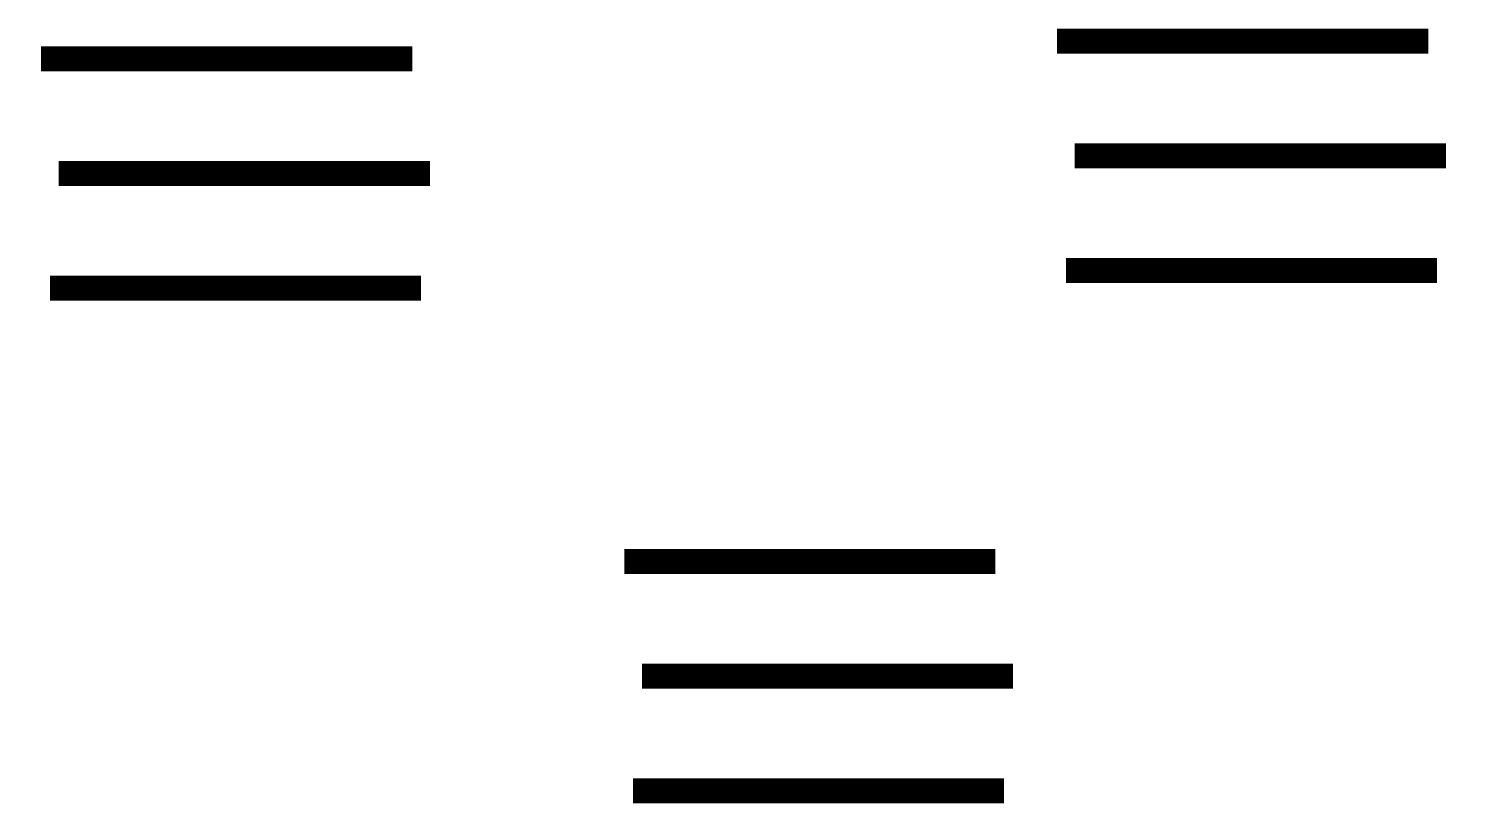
# Model space of a CAD drawing. Extents: x -0.02 to 5.67, y 0 to 3.09.
import ezdxf

# ---------------------------------------------------------------- set-up
doc = ezdxf.new("R2010")
doc.units = 0
doc.header["$MEASUREMENT"] = 0
doc.layers.get('0').update_dxf_attribs({"linetype": 'CONTINUOUS'})

msp = doc.modelspace()

# ---------------------------------------------------------------- linework, layer by layer
at = {"const_width": 0.1}
for points in [[(4.072, 3.0353), (4.7052, 3.0353), (5.5495, 3.0353)], [(0.0266, 2.9651), (0.6598, 2.9651), (1.504, 2.9651)], [(4.1424, 2.5786), (4.7756, 2.5786), (5.6198, 2.5786)], [(0.0969, 2.5083), (0.7301, 2.5083), (1.5744, 2.5083)], [(4.1072, 2.1219), (4.7404, 2.1219), (5.5846, 2.1219)], [(0.0618, 2.0516), (0.695, 2.0516), (1.5392, 2.0516)], [(2.3483, 0.9626), (2.9815, 0.9626), (3.8258, 0.9626)], [(2.4187, 0.5058), (3.0519, 0.5058), (3.8961, 0.5058)], [(2.3835, 0.0491), (3.0167, 0.0491), (3.8609, 0.0491)]]:
    msp.add_lwpolyline(points, dxfattribs=at)

doc.saveas('drawing.dxf')
